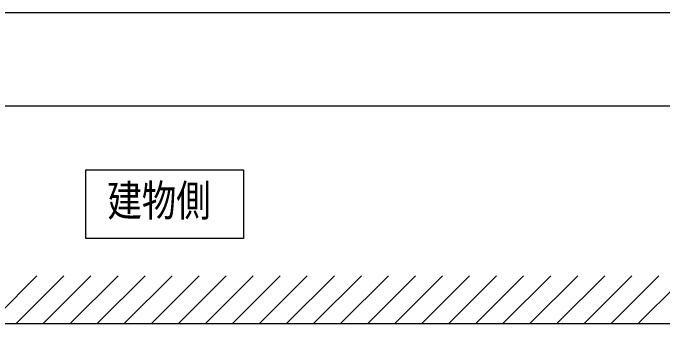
# Model space of a CAD drawing. Units: millimetres, scale not verified. Extents: x -4205 to 4205, y -2970 to 2970.
# Drawn here: x -1498 to -140, y 2315 to 2970 of the extents above; entities that cross this region are included whole.
import ezdxf
from ezdxf.enums import TextEntityAlignment as Align

# ---------------------------------------------------------------- set-up
doc = ezdxf.new("R2010")
doc.units = ezdxf.units.MM
doc.header["$LTSCALE"] = 20
for name, color, linetype in [('0-2_USER1', 3, 'Continuous'), ('0-7_YKK_ZWAK', 7, 'Continuous'), ('0-8_YSS_K', 3, 'Continuous')]:
    doc.layers.add(name, color=color, linetype=linetype)
doc.styles.add('ＭＳ ゴシック', font='')
doc.styles.get('ＭＳ ゴシック').set_extended_font_data('MS Gothic')

msp = doc.modelspace()

# ---------------------------------------------------------------- linework, layer by layer
at = {"layer": '0-2_USER1'}
msp.add_lwpolyline([(-1345.5, 2497.53), (-1345.5, 2641.53), (-1015.5, 2641.53), (-1015.5, 2497.53)], close=True, dxfattribs=at)
at = {"layer": '0-7_YKK_ZWAK'}
msp.add_line((3895.02, 2775), (-3904.98, 2775), dxfattribs=at)
msp.add_lwpolyline([(-4205, -2970), (4205, -2970), (4205, 2970), (-4205, 2970)], close=True, dxfattribs=at)
at = {"layer": '0-8_YSS_K'}
for p, q in [((-1548.04, 2319.53), (-1448.04, 2419.53)), ((-1491.47, 2319.53), (-1391.47, 2419.53)), ((-1434.9, 2319.53), (-1334.9, 2419.53)), ((-1378.33, 2319.53), (-1278.33, 2419.53)), ((-1321.76, 2319.53), (-1221.76, 2419.53)), ((-1265.19, 2319.53), (-1165.19, 2419.53)), ((-1208.62, 2319.53), (-1108.62, 2419.53)), ((-1152.06, 2319.53), (-1052.06, 2419.53)), ((-1095.49, 2319.53), (-995.49, 2419.53)), ((-1038.92, 2319.53), (-938.92, 2419.53)), ((-982.35, 2319.53), (-882.35, 2419.53)), ((-925.78, 2319.53), (-825.78, 2419.53)), ((-869.21, 2319.53), (-769.21, 2419.53)), ((-812.65, 2319.53), (-712.65, 2419.53)), ((-756.08, 2319.53), (-656.08, 2419.53)), ((-699.51, 2319.53), (-599.51, 2419.53)), ((-642.94, 2319.53), (-542.94, 2419.53)), ((-586.37, 2319.53), (-486.37, 2419.53)), ((-529.8, 2319.53), (-429.8, 2419.53)), ((-473.23, 2319.53), (-373.23, 2419.53)), ((-416.67, 2319.53), (-316.67, 2419.53)), ((-360.1, 2319.53), (-260.1, 2419.53)), ((-303.53, 2319.53), (-203.53, 2419.53)), ((-246.96, 2319.53), (-146.96, 2419.53)), ((-190.39, 2319.53), (-90.39, 2419.53)), ((-3005, 2319.53), (644, 2319.53))]:
    msp.add_line(p, q, dxfattribs=at)

# ---------------------------------------------------------------- texts
at = {"layer": '0-2_USER1', "style": 'ＭＳ ゴシック', "width": 0.8}
msp.add_text('建物側', height=65.98, dxfattribs=at).set_placement((-1300.5, 2524.53), align=Align.BOTTOM_LEFT)

doc.saveas('drawing.dxf')
